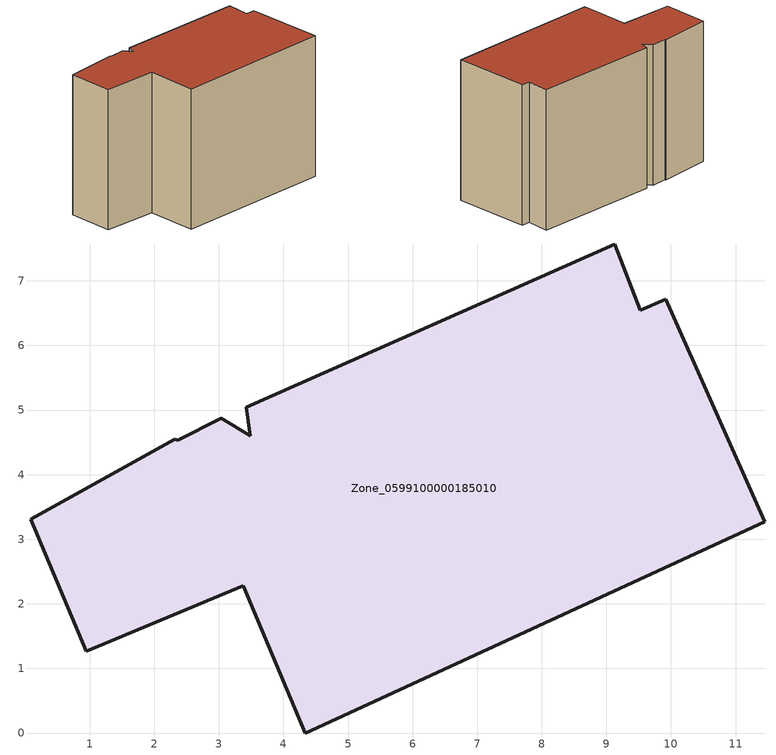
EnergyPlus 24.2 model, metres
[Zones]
Zone_0599100000185010
 floor ground (C_G): 4.34,0 3.38,2.28 0.95,1.26 0.09,3.31 2.32,4.55 2.37,4.53 3.04,4.87 3.49,4.6 3.42,5.04 9.13,7.57 9.53,6.54 9.92,6.71 11.45,3.27 z3.33
 wall outside (C_F): 3.38,2.28 4.34,0 11.45,3.27 9.92,6.71 9.53,6.54 9.13,7.57 3.42,5.04 3.49,4.6 3.04,4.87 2.37,4.53 2.32,4.55 0.09,3.31 0.95,1.26 3.38,2.28 z3.33:10.07
 roof outside (C_R): 9.13,7.57 3.42,5.04 3.49,4.6 3.04,4.87 2.37,4.53 2.32,4.55 0.09,3.31 0.95,1.26 3.38,2.28 4.34,0 11.45,3.27 9.92,6.71 9.53,6.54 z10.07
[BUILDING]
Pand.0599100000185010: North Axis=0; Terrain=City; Loads Convergence Tolerance Value=0.04; Temperature Convergence Tolerance Value=0.4; Solar Distribution=FullExterior; Maximum Number of Warmup Days=25; Minimum Number of Warmup Days=1
[Site:Location]
Rotterdam.The.Hague.AP_ZH_NLD Design_Conditions: Latitude=51.96; Longitude=4.45; Time Zone=1; Elevation=-4.5
[SITE:GROUNDTEMPERATURE:BUILDINGSURFACE]
18, 18, 18, 18, 18, 18, 18, 18, 18, 18, 18, 18
[MATERIAL] Thermal Absorptance=0.9; Solar Absorptance=0.7; Visible Absorptance=0.7
Name | Roughness | Thickness | Conductivity | Density | Specific Heat
G.TC.1946 | MediumSmooth | 0.15 | 1 | 540 | 1210
F.TC.1946 | Rough | 0.3 | 0.857143 | 1920 | 840
R.TC.1946 | MediumRough | 0.2 | 0.909091 | 1500 | 1000
[CONSTRUCTION]
C_G: G.TC.1946
C_F: F.TC.1946
C_R: R.TC.1946
[ZONE]
Zone_0599100000185010: Type=1; Multiplier=1; Ceiling Height=Autocalculate; Volume=Autocalculate; Floor Area=autocalculate; Part of Total Floor Area=Yes
[ZONEINFILTRATION:DESIGNFLOWRATE]
Infil_Zone_0599100000185010: Zone or ZoneList or Space or SpaceList=Zone_0599100000185010; Schedule=AlwaysOn; Design Flow Rate Calculation Method=Flow/Area; Flow Rate per Floor Area=0.003; Constant Term Coefficient=1; Temperature Term Coefficient=0; Velocity Term Coefficient=0; Velocity Squared Term Coefficient=0
[HVACTEMPLATE:ZONE:IDEALLOADSAIRSYSTEM]
Zone_0599100000185010: Maximum Heating Supply Air Temperature=50; Minimum Cooling Supply Air Temperature=13; Maximum Heating Supply Air Humidity Ratio=0.0156; Minimum Cooling Supply Air Humidity Ratio=0.0077; Heating Limit=NoLimit; Cooling Limit=NoLimit; Dehumidification Control Type=ConstantSensibleHeatRatio; Cooling Sensible Heat Ratio=0.7; Dehumidification Setpoint=60; Humidification Control Type=None; Humidification Setpoint=30; Outdoor Air Method=None; Outdoor Air Flow Rate per Person=0.00944; Outdoor Air Flow Rate per Zone Floor Area=0; Outdoor Air Flow Rate per Zone=0; Demand Controlled Ventilation Type=None; Outdoor Air Economizer Type=NoEconomizer; Heat Recovery Type=None; Sensible Heat Recovery Effectiveness=0.7; Latent Heat Recovery Effectiveness=0.65
[ZONECONTROL:THERMOSTAT]
ThermostatControl_Zone_0599100000185010: Zone or ZoneList=Zone_0599100000185010; Control Type Schedule=DualSetpointControlType; Control 1=Thermostat_Zone_0599100000185010; Temperature Difference Between Cutout And Setpoint=0
[THERMOSTATSETPOINT:DUALSETPOINT]
Thermostat_Zone_0599100000185010: Heating Setpoint Temperature Schedule=HeatingSetpoint_Zone_0599100000185010; Cooling Setpoint Temperature Schedule=CoolingSetpoint_Zone_0599100000185010
[SCHEDULE:COMPACT]
HeatingSetpoint_Zone_0599100000185010: Through: 12/31, For: AllDays, Until: 24:00, 21
CoolingSetpoint_Zone_0599100000185010: Through: 12/31, For: AllDays, Until: 24:00, 24
DualSetpointControlType: Through: 12/31, For: AllDays, Until: 24:00, 4
AlwaysOn: Through: 12/31, For: AllDays, Until: 24:00, 1
